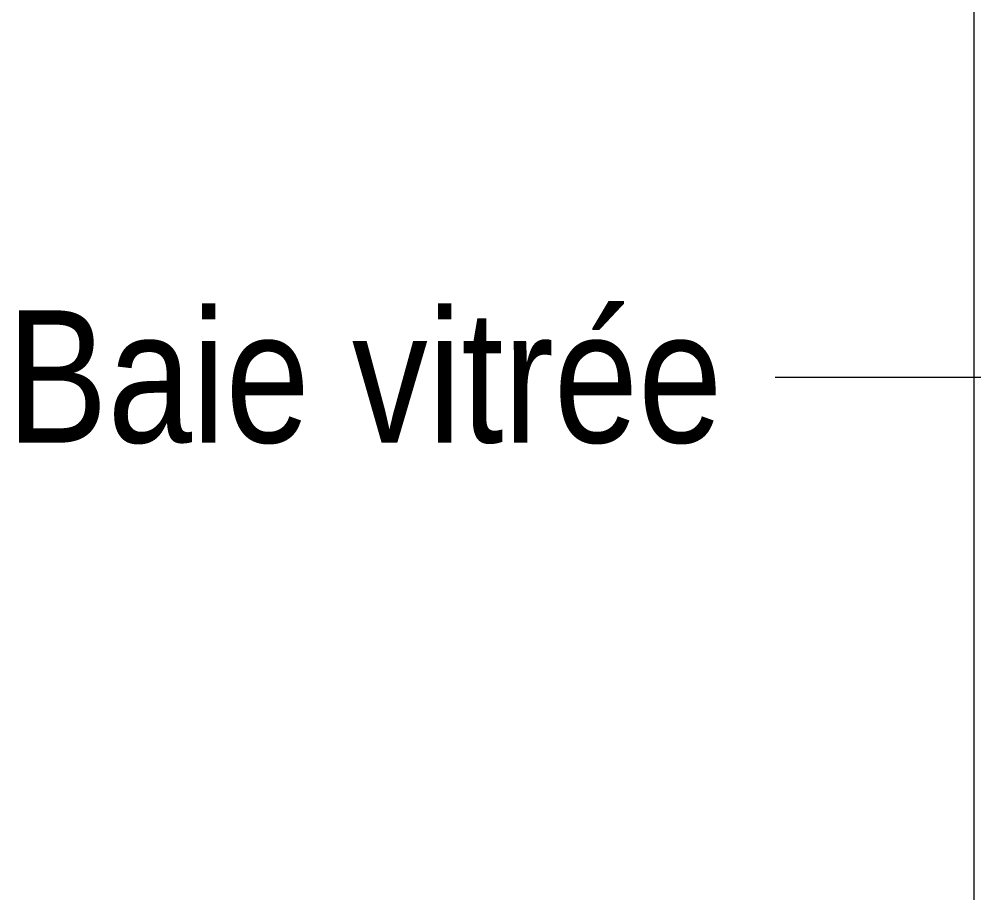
# Model space of a CAD drawing. Header units: centimetres. Extents: x -4381 to 5639, y -3920 to 4826.
# Drawn here: x 17.724 to 19.529, y 11.98 to 13.632 of the extents above; entities that cross this region are included whole.
import ezdxf
from ezdxf.xclip import XClip

# ---------------------------------------------------------------- set-up
doc = ezdxf.new("R2010")
doc.units = ezdxf.units.CM
doc.header["$MEASUREMENT"] = 0
doc.header["$XCLIPFRAME"] = 0
doc.layers.add('00- Texts and Fills_Pen_No__7', color=7, linetype='Continuous', lineweight=5)
doc.layers.add('Structural - Bearing_Pen_No__1', color=7, linetype='Continuous', lineweight=5)
doc.layers.add('Drawing & Figure', color=7, linetype='Continuous')
doc.styles.add('GENERATED_STYLE_2', font='')
doc.styles.get('GENERATED_STYLE_2').set_extended_font_data('Arial Narrow Occidental')

# ---------------------------------------------------------------- blocks, each defined once
blk = doc.blocks.new('Drawing_9_9', base_point=(-322.8585, 10.6179))
at = {"layer": '00- Texts and Fills_Pen_No__7', "linetype": 'Continuous', "ltscale": 10}
blk.add_line((20.0592, 12.9548), (19.1536, 12.9548), dxfattribs=at)
at = {"layer": 'Structural - Bearing_Pen_No__1', "linetype": 'Continuous', "ltscale": 10}
blk.add_line((19.529, 13.7179), (19.529, 10.6179), dxfattribs=at)
at = {"layer": '00- Texts and Fills_Pen_No__7', "linetype": 'Continuous', "insert": (19.0536, 12.9547), "char_height": 0.25, "attachment_point": 6, "style": 'GENERATED_STYLE_2'}
blk.add_mtext('\\A1;{\\fArial Narrow Occidental|b0|i0|c0|p34;Baie vitrée}', dxfattribs=at)

msp = doc.modelspace()

# ---------------------------------------------------------------- block references
at = {"layer": 'Drawing & Figure', "color": 151, "linetype": 'Continuous', "lineweight": 5, "ltscale": 10, "true_color": 0x80c2ff}
ref = msp.add_blockref('Drawing_9_9', (-322.85847, 10.61787), dxfattribs=at)
XClip(ref).set_block_clipping_path([(1, 0.9963282177), (50.7463984619, 21.3288080632)])

doc.saveas('drawing.dxf')
